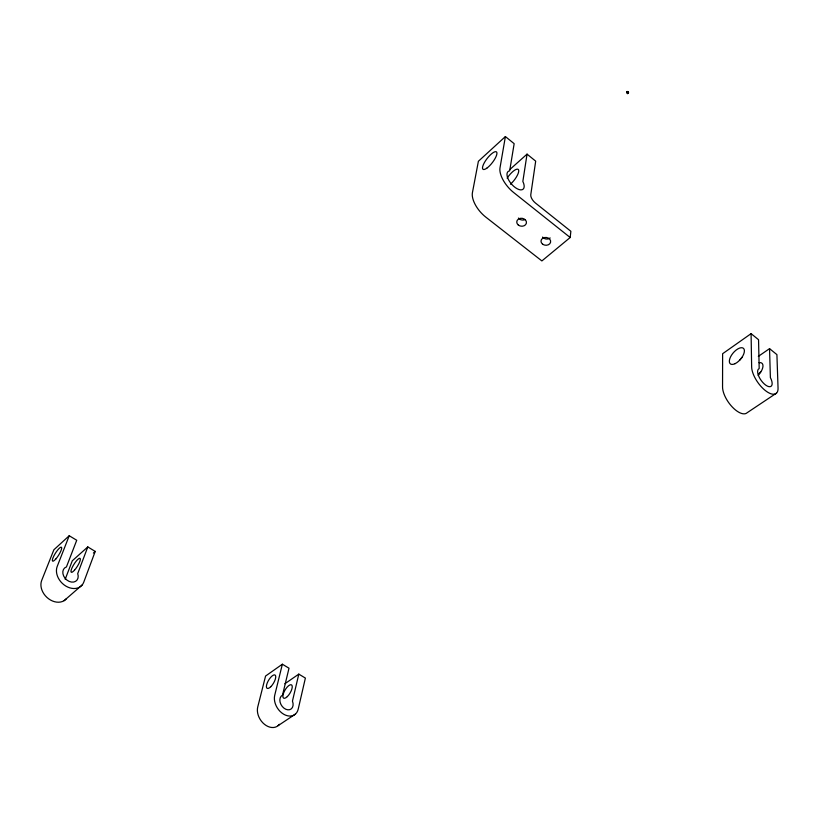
<?xml version="1.0" encoding="UTF-8"?>
<svg xmlns="http://www.w3.org/2000/svg" width="819" height="819" viewBox="0 0 819 819"><rect width="100%" height="100%" fill="white"/><g stroke="black" fill="none" stroke-linecap="round" stroke-linejoin="round"><path stroke-width="1.23" d="M627.589 91.8L627.241 92.086M627.374 91.984C626.873 91.769 626.985 92.363 627.221 91.462L628.572 92.434L627.497 93.735M627.559 92.516L626.996 91.667M628.511 92.803C627.764 92.127 628.654 92.137 628.234 93.028C627.518 93.049 629.115 92.342 627.651 93.294L627.006 92.731M628.378 92.219L628.265 92.752M627.252 91.503L627.907 93.264L628.429 92.322M627.19 92.056L627.303 92.578M628.06 92.844L627.477 92.322M626.719 92.926L627.815 91.902L628.142 92.383M627.835 93.008L628.265 93.448L627.2 92.567L628.06 92.086M627.886 91.984L627.825 92.23M627.989 92.137L627.364 92.629M527.047 154.136L522.85 181.429A11.599 5.518 49.6 0 1 520.649 189.885A11.599 5.518 49.6 0 1 508.957 180.518A11.599 5.518 49.6 0 1 509.674 170.864L514.158 143.673L505.395 136.568L478.388 161.282L472.42 192.68A20.762 10.248 49.5 0 0 485.759 217.086L541.881 260.923L570.178 237.51L570.874 231.296L535.329 202.928A6.992 3.317 50.1 0 1 530.773 194.748L535.687 161.148L527.047 154.136L510.186 169.205M505.395 136.568L499.999 167.854A21.099 10.033 49.6 0 0 513.677 192.537L570.178 237.51M282.36 664.209L274.723 695.29A14.834 10.708 57.1 0 0 283.62 714.188A14.834 10.708 57.1 0 0 298.198 709.193L305.385 678.081L298.802 674.119L292.455 701.095A8.159 5.887 57.1 0 1 289.762 709.663A8.159 5.887 57.1 0 1 280.927 704.422A8.159 5.887 57.1 0 1 282.494 695.188L289.005 668.212L282.36 664.209L265.571 676.044L257.739 706.992A14.67 10.739 57.3 0 0 264.506 724.344A14.67 10.739 57.3 0 0 279.402 724.293M95.219 551.412L83.753 582.186A15.807 12.101 45.9 0 1 65.96 586.148A15.807 12.101 45.9 0 1 57.197 566.461L69.226 535.739L76.73 540.264L66.441 566.922A8.692 6.654 45.9 0 0 63.708 576.115A8.692 6.654 45.9 0 0 73.69 582.043A8.692 6.654 45.9 0 0 77.713 573.607L87.797 546.928L95.219 551.412L93.397 553.03M65.192 579.279L72.297 560.79L87.797 546.928M627.968 92.26L627.835 92.015M69.226 535.739L53.87 549.795L41.697 580.415A15.622 12.111 45.6 0 0 48.638 598.812A15.622 12.111 45.6 0 0 66.462 598.628M627.845 92.527L628.378 92.137M64.077 600.706L82.176 584.971M758.322 356.388L769.543 348.638L770.382 377.6A10.688 4.689 54.7 0 1 769.983 386.701A10.688 4.689 54.7 0 1 760.042 378.726A10.688 4.689 54.7 0 1 759.182 368.611L758.548 339.711L751.084 333.65L722.624 353.716L722.553 386.977A19.144 8.733 54.8 0 0 732.37 407.094A19.144 8.733 54.8 0 0 747.174 412.704L776.504 393.13M284.899 683.732L298.802 674.119M278.091 725.675L295.249 714.219M769.543 348.638L776.914 354.627L778.05 388.093A19.431 8.518 54.7 0 1 765.181 390.428A19.431 8.518 54.7 0 1 751.647 366.943L751.084 333.65M759.07 362.694A10.104 4.955 -49.6 0 1 762.97 366.339A10.104 4.955 -49.6 0 1 758.118 375.327M758.926 373.781A10.084 4.996 -49.5 0 1 760.728 371.898M739.475 360.452A10.145 4.894 -49.8 0 1 742.331 357.156M525.143 219.543A4.853 3.972 7.2 0 1 518.458 218.069M507.125 178.173A10.934 3.471 -52.1 0 1 518.519 169.768A10.934 3.471 -52.1 0 1 510.462 184.224M550.163 237.94A4.822 3.911 5.8 0 1 542.567 237.09M735.001 363.708A10.166 4.853 -49.8 0 0 744.123 349.273A10.166 4.853 -49.8 0 0 731.48 355.231A10.166 4.853 -49.8 0 0 735.001 363.708M287.336 696.58A7.719 2.928 -59.3 0 0 291.738 685.042A7.719 2.928 -59.3 0 0 283.64 692.915A7.719 2.928 -59.3 0 0 287.336 696.58M270.761 686.731A7.76 2.866 -59.1 0 0 275.256 675.184A7.76 2.866 -59.1 0 0 267.168 683.128A7.76 2.866 -59.1 0 0 270.761 686.731M518.325 225.051A4.873 3.982 7.3 0 0 526.351 223.3A4.873 3.982 7.3 0 0 520.137 218.376A4.873 3.982 7.3 0 0 518.325 225.051M486.824 168.182A11.005 3.327 -52.3 0 0 496.898 152.713A11.005 3.327 -52.3 0 0 485.411 160.913A11.005 3.327 -52.3 0 0 486.824 168.182M542.526 244.093A4.842 3.911 5.8 0 0 550.542 242.393A4.842 3.911 5.8 0 0 544.42 237.551A4.842 3.911 5.8 0 0 542.526 244.093M74.529 570.147A8.21 1.976 -57.8 0 0 80.17 558.466A8.21 1.976 -57.8 0 0 72.297 567.27A8.21 1.976 -57.8 0 0 74.529 570.147M55.794 559.019A8.251 1.894 -57.7 0 0 61.548 547.327A8.251 1.894 -57.7 0 0 53.706 556.224A8.251 1.894 -57.7 0 0 55.794 559.019"/></g></svg>
